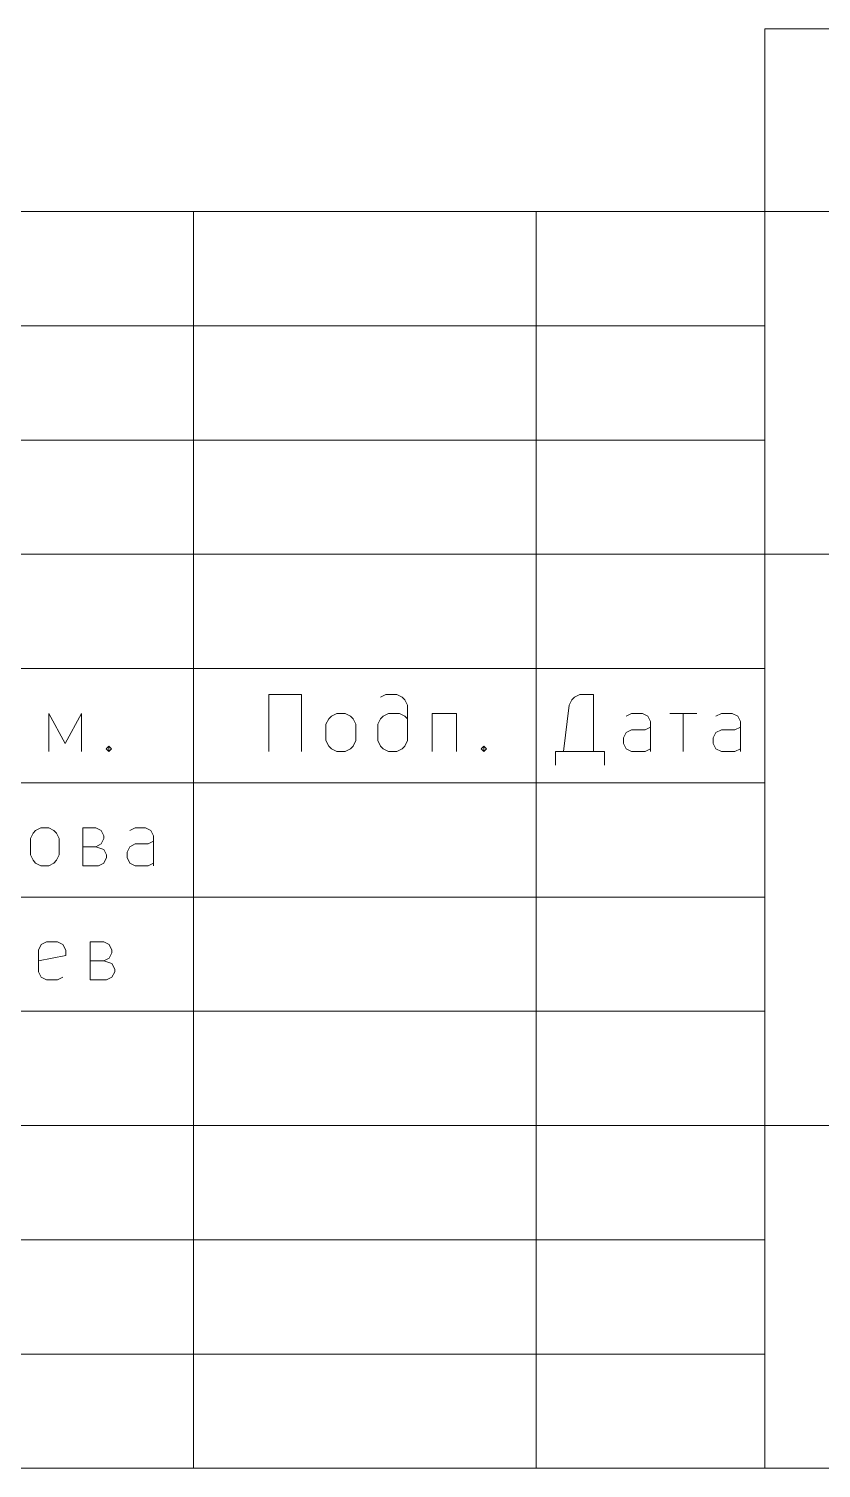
# Model space of a CAD drawing. Header units: millimetres. Extents: x -200 to 200, y -144 to 143.
# Drawn here: x 50.5 to 84.6, y -139.8 to -77.8 of the extents above; entities that cross this region are included whole.
import ezdxf

# ---------------------------------------------------------------- set-up
doc = ezdxf.new("R2010")
doc.units = ezdxf.units.MM
doc.header["$MEASUREMENT"] = 0
doc.layers.add('BLACK', color=7, linetype='Continuous')

msp = doc.modelspace()

# ---------------------------------------------------------------- linework, layer by layer
at = {"layer": 'BLACK', "lineweight": 9}
for points in [[(82.1517, -77.8171), (82.1517, -77.8171), (200.2692, -77.8171), (200.2692, -77.8171)], [(82.1517, -85.6918), (82.1517, -85.6918), (82.1517, -77.8171), (82.1517, -77.8171)], [(18.1724, -85.6918), (18.1724, -85.6918), (200.2692, -85.6918), (200.2692, -85.6918)], [(57.5451, -85.6918), (57.5451, -85.6918), (57.5451, -139.8277), (57.5451, -139.8277)], [(72.3085, -85.6918), (72.3085, -85.6918), (72.3085, -139.8277), (72.3085, -139.8277)], [(82.1517, -85.6918), (82.1517, -85.6918), (82.1517, -139.8277), (82.1517, -139.8277)], [(18.1724, -90.6133), (18.1724, -90.6133), (82.1517, -90.6133), (82.1517, -90.6133)], [(18.1724, -95.535), (18.1724, -95.535), (82.1517, -95.535), (82.1517, -95.535)], [(18.1724, -100.4565), (18.1724, -100.4565), (82.1517, -100.4565), (82.1517, -100.4565)], [(82.1517, -100.4565), (82.1517, -100.4565), (200.2692, -100.4565), (200.2692, -100.4565)], [(18.1724, -105.3781), (18.1724, -105.3781), (82.1517, -105.3781), (82.1517, -105.3781)], [(60.7903, -108.9509), (60.7903, -108.9509), (60.7903, -106.4906), (60.7903, -106.4906)], [(60.7903, -106.4906), (60.7903, -106.4906), (62.198, -106.4906), (62.198, -106.4906)], [(62.198, -106.4906), (62.198, -106.4906), (62.198, -108.9509), (62.198, -108.9509)], [(65.8307, -106.4906), (65.8307, -106.4906), (65.5957, -106.6081), (65.5957, -106.6081)], [(66.2982, -106.4906), (66.2982, -106.4906), (65.8307, -106.4906), (65.8307, -106.4906)], [(66.5331, -106.6081), (66.5331, -106.6081), (66.2982, -106.4906), (66.2982, -106.4906)], [(66.6506, -106.7256), (66.6506, -106.7256), (66.5331, -106.6081), (66.5331, -106.6081)], [(73.9511, -106.6081), (73.9511, -106.6081), (73.8336, -106.7256), (73.8336, -106.7256)], [(74.1837, -106.4906), (74.1837, -106.4906), (73.9511, -106.6081), (73.9511, -106.6081)], [(74.7712, -106.4906), (74.7712, -106.4906), (74.1837, -106.4906), (74.1837, -106.4906)], [(74.7712, -108.9509), (74.7712, -108.9509), (74.7712, -106.4906), (74.7712, -106.4906)], [(66.7656, -106.9606), (66.7656, -106.9606), (66.6506, -106.7256), (66.6506, -106.7256)], [(66.7656, -108.4833), (66.7656, -108.4833), (66.7656, -106.9606), (66.7656, -106.9606)], [(73.7161, -106.9606), (73.7161, -106.9606), (73.4811, -108.9509), (73.4811, -108.9509)], [(73.8336, -106.7256), (73.8336, -106.7256), (73.7161, -106.9606), (73.7161, -106.9606)], [(51.3221, -108.9509), (51.3221, -108.9509), (51.3221, -107.3107), (51.3221, -107.3107)], [(51.3221, -107.3107), (51.3221, -107.3107), (52.0247, -108.6008), (52.0247, -108.6008)], [(52.0247, -108.6008), (52.0247, -108.6008), (52.7298, -107.3107), (52.7298, -107.3107)], [(52.7298, -107.3107), (52.7298, -107.3107), (52.7298, -108.9509), (52.7298, -108.9509)], [(63.2504, -107.7807), (63.2504, -107.7807), (63.3679, -107.5457), (63.3679, -107.5457)], [(63.2504, -108.4833), (63.2504, -108.4833), (63.2504, -107.7807), (63.2504, -107.7807)], [(63.3679, -107.5457), (63.3679, -107.5457), (63.4854, -107.4282), (63.4854, -107.4282)], [(63.4854, -107.4282), (63.4854, -107.4282), (63.7205, -107.3107), (63.7205, -107.3107)], [(63.7205, -107.3107), (63.7205, -107.3107), (64.0705, -107.3107), (64.0705, -107.3107)], [(64.0705, -107.3107), (64.0705, -107.3107), (64.3055, -107.4282), (64.3055, -107.4282)], [(64.3055, -107.4282), (64.3055, -107.4282), (64.423, -107.5457), (64.423, -107.5457)], [(64.423, -107.5457), (64.423, -107.5457), (64.5406, -107.7807), (64.5406, -107.7807)], [(64.5406, -107.7807), (64.5406, -107.7807), (64.5406, -108.4833), (64.5406, -108.4833)], [(65.5957, -107.5457), (65.5957, -107.5457), (65.4782, -107.7807), (65.4782, -107.7807)], [(65.4782, -107.7807), (65.4782, -107.7807), (65.4782, -108.4833), (65.4782, -108.4833)], [(65.7132, -107.4282), (65.7132, -107.4282), (65.5957, -107.5457), (65.5957, -107.5457)], [(65.9457, -107.3107), (65.9457, -107.3107), (65.7132, -107.4282), (65.7132, -107.4282)], [(66.4156, -107.3107), (66.4156, -107.3107), (65.9457, -107.3107), (65.9457, -107.3107)], [(66.6506, -107.4282), (66.6506, -107.4282), (66.4156, -107.3107), (66.4156, -107.3107)], [(66.7656, -107.5457), (66.7656, -107.5457), (66.6506, -107.4282), (66.6506, -107.4282)], [(67.8207, -108.9509), (67.8207, -108.9509), (67.8207, -107.3107), (67.8207, -107.3107)], [(67.8207, -107.3107), (67.8207, -107.3107), (68.8758, -107.3107), (68.8758, -107.3107)], [(68.8758, -107.3107), (68.8758, -107.3107), (68.8758, -108.9509), (68.8758, -108.9509)], [(76.4112, -107.3107), (76.4112, -107.3107), (76.1764, -107.4282), (76.1764, -107.4282)], [(76.8788, -107.3107), (76.8788, -107.3107), (76.4112, -107.3107), (76.4112, -107.3107)], [(77.1138, -107.4282), (77.1138, -107.4282), (76.8788, -107.3107), (76.8788, -107.3107)], [(76.9963, -108.0133), (76.9963, -108.0133), (77.2313, -107.8982), (77.2313, -107.8982)], [(77.2313, -107.6632), (77.2313, -107.6632), (77.1138, -107.4282), (77.1138, -107.4282)], [(77.2313, -108.9509), (77.2313, -108.9509), (77.2313, -107.6632), (77.2313, -107.6632)], [(78.0514, -107.3107), (78.0514, -107.3107), (79.224, -107.3107), (79.224, -107.3107)], [(78.6365, -107.3107), (78.6365, -107.3107), (78.6365, -108.9509), (78.6365, -108.9509)], [(80.2765, -107.3107), (80.2765, -107.3107), (80.0441, -107.4282), (80.0441, -107.4282)], [(80.7465, -107.3107), (80.7465, -107.3107), (80.2765, -107.3107), (80.2765, -107.3107)], [(80.9815, -107.4282), (80.9815, -107.4282), (80.7465, -107.3107), (80.7465, -107.3107)], [(80.864, -108.0133), (80.864, -108.0133), (81.099, -107.8982), (81.099, -107.8982)], [(81.099, -107.6632), (81.099, -107.6632), (80.9815, -107.4282), (80.9815, -107.4282)], [(81.099, -108.9509), (81.099, -108.9509), (81.099, -107.6632), (81.099, -107.6632)], [(63.3679, -108.7183), (63.3679, -108.7183), (63.2504, -108.4833), (63.2504, -108.4833)], [(64.5406, -108.4833), (64.5406, -108.4833), (64.423, -108.7183), (64.423, -108.7183)], [(65.4782, -108.4833), (65.4782, -108.4833), (65.5957, -108.7183), (65.5957, -108.7183)], [(66.6506, -108.7183), (66.6506, -108.7183), (66.7656, -108.4833), (66.7656, -108.4833)], [(76.0589, -108.3658), (76.0589, -108.3658), (76.1764, -108.1308), (76.1764, -108.1308)], [(76.0589, -108.6008), (76.0589, -108.6008), (76.0589, -108.3658), (76.0589, -108.3658)], [(76.1764, -108.1308), (76.1764, -108.1308), (76.4112, -108.0133), (76.4112, -108.0133)], [(76.4112, -108.0133), (76.4112, -108.0133), (76.9963, -108.0133), (76.9963, -108.0133)], [(79.9266, -108.3658), (79.9266, -108.3658), (80.0441, -108.1308), (80.0441, -108.1308)], [(79.9266, -108.6008), (79.9266, -108.6008), (79.9266, -108.3658), (79.9266, -108.3658)], [(80.0441, -108.1308), (80.0441, -108.1308), (80.2765, -108.0133), (80.2765, -108.0133)], [(80.2765, -108.0133), (80.2765, -108.0133), (80.864, -108.0133), (80.864, -108.0133)], [(53.7824, -108.8358), (53.7824, -108.8358), (53.8999, -108.7183), (53.8999, -108.7183)], [(53.8999, -108.9509), (53.8999, -108.9509), (53.7824, -108.8358), (53.7824, -108.8358)], [(53.8999, -108.7183), (53.8999, -108.7183), (54.0174, -108.8358), (54.0174, -108.8358)], [(53.8999, -108.7183), (53.8999, -108.7183), (53.8999, -108.9509), (53.8999, -108.9509)], [(54.0174, -108.8358), (54.0174, -108.8358), (53.8999, -108.9509), (53.8999, -108.9509)], [(63.4854, -108.8358), (63.4854, -108.8358), (63.3679, -108.7183), (63.3679, -108.7183)], [(63.7205, -108.9509), (63.7205, -108.9509), (63.4854, -108.8358), (63.4854, -108.8358)], [(64.0705, -108.9509), (64.0705, -108.9509), (63.7205, -108.9509), (63.7205, -108.9509)], [(64.3055, -108.8358), (64.3055, -108.8358), (64.0705, -108.9509), (64.0705, -108.9509)], [(64.423, -108.7183), (64.423, -108.7183), (64.3055, -108.8358), (64.3055, -108.8358)], [(65.5957, -108.7183), (65.5957, -108.7183), (65.7132, -108.8358), (65.7132, -108.8358)], [(65.7132, -108.8358), (65.7132, -108.8358), (65.9457, -108.9509), (65.9457, -108.9509)], [(65.9457, -108.9509), (65.9457, -108.9509), (66.2982, -108.9509), (66.2982, -108.9509)], [(66.2982, -108.9509), (66.2982, -108.9509), (66.5331, -108.8358), (66.5331, -108.8358)], [(66.5331, -108.8358), (66.5331, -108.8358), (66.6506, -108.7183), (66.6506, -108.7183)], [(69.931, -108.8358), (69.931, -108.8358), (70.0485, -108.7183), (70.0485, -108.7183)], [(70.0485, -108.9509), (70.0485, -108.9509), (69.931, -108.8358), (69.931, -108.8358)], [(70.0485, -108.7183), (70.0485, -108.7183), (70.166, -108.8358), (70.166, -108.8358)], [(70.0485, -108.7183), (70.0485, -108.7183), (70.0485, -108.9509), (70.0485, -108.9509)], [(70.166, -108.8358), (70.166, -108.8358), (70.0485, -108.9509), (70.0485, -108.9509)], [(75.2388, -108.9509), (75.2388, -108.9509), (73.1285, -108.9509), (73.1285, -108.9509)], [(73.1285, -108.9509), (73.1285, -108.9509), (73.1285, -109.5382), (73.1285, -109.5382)], [(75.2388, -109.5382), (75.2388, -109.5382), (75.2388, -108.9509), (75.2388, -108.9509)], [(76.1764, -108.8358), (76.1764, -108.8358), (76.0589, -108.6008), (76.0589, -108.6008)], [(76.4112, -108.9509), (76.4112, -108.9509), (76.1764, -108.8358), (76.1764, -108.8358)], [(76.9963, -108.9509), (76.9963, -108.9509), (76.4112, -108.9509), (76.4112, -108.9509)], [(77.2313, -108.8358), (77.2313, -108.8358), (76.9963, -108.9509), (76.9963, -108.9509)], [(80.0441, -108.8358), (80.0441, -108.8358), (79.9266, -108.6008), (79.9266, -108.6008)], [(80.2765, -108.9509), (80.2765, -108.9509), (80.0441, -108.8358), (80.0441, -108.8358)], [(80.864, -108.9509), (80.864, -108.9509), (80.2765, -108.9509), (80.2765, -108.9509)], [(81.099, -108.8358), (81.099, -108.8358), (80.864, -108.9509), (80.864, -108.9509)], [(18.1724, -110.2984), (18.1724, -110.2984), (82.1517, -110.2984), (82.1517, -110.2984)], [(50.7472, -112.351), (50.7472, -112.351), (50.9721, -112.2335), (50.9721, -112.2335)], [(50.9721, -112.2335), (50.9721, -112.2335), (51.3122, -112.2335), (51.3122, -112.2335)], [(51.3122, -112.2335), (51.3122, -112.2335), (51.5371, -112.351), (51.5371, -112.351)], [(52.7773, -113.8735), (52.7773, -113.8735), (52.7773, -112.2335), (52.7773, -112.2335)], [(52.7773, -112.2335), (52.7773, -112.2335), (53.3423, -112.2335), (53.3423, -112.2335)], [(53.3423, -112.2335), (53.3423, -112.2335), (53.5674, -112.351), (53.5674, -112.351)], [(55.0325, -112.2335), (55.0325, -112.2335), (54.8074, -112.351), (54.8074, -112.351)], [(55.485, -112.2335), (55.485, -112.2335), (55.0325, -112.2335), (55.0325, -112.2335)], [(55.7099, -112.351), (55.7099, -112.351), (55.485, -112.2335), (55.485, -112.2335)], [(50.5221, -112.7011), (50.5221, -112.7011), (50.6346, -112.4686), (50.6346, -112.4686)], [(50.5221, -113.4035), (50.5221, -113.4035), (50.5221, -112.7011), (50.5221, -112.7011)], [(50.6346, -112.4686), (50.6346, -112.4686), (50.7472, -112.351), (50.7472, -112.351)], [(51.5371, -112.351), (51.5371, -112.351), (51.6497, -112.4686), (51.6497, -112.4686)], [(51.6497, -112.4686), (51.6497, -112.4686), (51.7622, -112.7011), (51.7622, -112.7011)], [(51.7622, -112.7011), (51.7622, -112.7011), (51.7622, -113.4035), (51.7622, -113.4035)], [(53.5674, -112.351), (53.5674, -112.351), (53.6798, -112.5836), (53.6798, -112.5836)], [(53.6798, -112.7011), (53.6798, -112.7011), (53.5674, -112.9361), (53.5674, -112.9361)], [(53.6798, -112.5836), (53.6798, -112.5836), (53.6798, -112.7011), (53.6798, -112.7011)], [(55.5975, -112.9361), (55.5975, -112.9361), (55.8225, -112.8186), (55.8225, -112.8186)], [(55.8225, -112.5836), (55.8225, -112.5836), (55.7099, -112.351), (55.7099, -112.351)], [(55.8225, -113.8735), (55.8225, -113.8735), (55.8225, -112.5836), (55.8225, -112.5836)], [(50.6346, -113.6385), (50.6346, -113.6385), (50.5221, -113.4035), (50.5221, -113.4035)], [(51.7622, -113.4035), (51.7622, -113.4035), (51.6497, -113.6385), (51.6497, -113.6385)], [(53.3423, -113.0536), (53.3423, -113.0536), (52.7773, -113.0536), (52.7773, -113.0536)], [(53.5674, -112.9361), (53.5674, -112.9361), (53.3423, -113.0536), (53.3423, -113.0536)], [(53.3423, -113.0536), (53.3423, -113.0536), (53.6798, -113.1711), (53.6798, -113.1711)], [(53.6798, -113.1711), (53.6798, -113.1711), (53.7923, -113.4035), (53.7923, -113.4035)], [(53.7923, -113.4035), (53.7923, -113.4035), (53.7923, -113.521), (53.7923, -113.521)], [(54.6949, -113.2887), (54.6949, -113.2887), (54.8074, -113.0536), (54.8074, -113.0536)], [(54.6949, -113.521), (54.6949, -113.521), (54.6949, -113.2887), (54.6949, -113.2887)], [(54.8074, -113.0536), (54.8074, -113.0536), (55.0325, -112.9361), (55.0325, -112.9361)], [(55.0325, -112.9361), (55.0325, -112.9361), (55.5975, -112.9361), (55.5975, -112.9361)], [(50.7472, -113.756), (50.7472, -113.756), (50.6346, -113.6385), (50.6346, -113.6385)], [(50.9721, -113.8735), (50.9721, -113.8735), (50.7472, -113.756), (50.7472, -113.756)], [(51.3122, -113.8735), (51.3122, -113.8735), (50.9721, -113.8735), (50.9721, -113.8735)], [(51.5371, -113.756), (51.5371, -113.756), (51.3122, -113.8735), (51.3122, -113.8735)], [(51.6497, -113.6385), (51.6497, -113.6385), (51.5371, -113.756), (51.5371, -113.756)], [(53.4549, -113.8735), (53.4549, -113.8735), (52.7773, -113.8735), (52.7773, -113.8735)], [(53.6798, -113.756), (53.6798, -113.756), (53.4549, -113.8735), (53.4549, -113.8735)], [(53.7923, -113.521), (53.7923, -113.521), (53.6798, -113.756), (53.6798, -113.756)], [(54.8074, -113.756), (54.8074, -113.756), (54.6949, -113.521), (54.6949, -113.521)], [(55.0325, -113.8735), (55.0325, -113.8735), (54.8074, -113.756), (54.8074, -113.756)], [(55.5975, -113.8735), (55.5975, -113.8735), (55.0325, -113.8735), (55.0325, -113.8735)], [(55.8225, -113.756), (55.8225, -113.756), (55.5975, -113.8735), (55.5975, -113.8735)], [(18.1724, -115.2213), (18.1724, -115.2213), (82.1517, -115.2213), (82.1517, -115.2213)], [(50.9896, -117.2712), (50.9896, -117.2712), (51.2222, -117.1539), (51.2222, -117.1539)], [(51.2222, -117.1539), (51.2222, -117.1539), (51.6922, -117.1539), (51.6922, -117.1539)], [(51.6922, -117.1539), (51.6922, -117.1539), (51.9248, -117.2712), (51.9248, -117.2712)], [(53.0974, -118.7939), (53.0974, -118.7939), (53.0974, -117.1539), (53.0974, -117.1539)], [(53.0974, -117.1539), (53.0974, -117.1539), (53.6849, -117.1539), (53.6849, -117.1539)], [(53.6849, -117.1539), (53.6849, -117.1539), (53.9173, -117.2712), (53.9173, -117.2712)], [(50.8721, -117.5063), (50.8721, -117.5063), (50.9896, -117.2712), (50.9896, -117.2712)], [(50.8721, -118.4439), (50.8721, -118.4439), (50.8721, -117.5063), (50.8721, -117.5063)], [(52.0423, -117.7413), (52.0423, -117.7413), (50.8721, -117.9738), (50.8721, -117.9738)], [(51.9248, -117.2712), (51.9248, -117.2712), (52.0423, -117.5063), (52.0423, -117.5063)], [(52.0423, -117.5063), (52.0423, -117.5063), (52.0423, -117.7413), (52.0423, -117.7413)], [(53.9173, -117.2712), (53.9173, -117.2712), (54.0348, -117.5063), (54.0348, -117.5063)], [(54.0348, -117.6238), (54.0348, -117.6238), (53.9173, -117.8588), (53.9173, -117.8588)], [(54.0348, -117.5063), (54.0348, -117.5063), (54.0348, -117.6238), (54.0348, -117.6238)], [(53.6849, -117.9738), (53.6849, -117.9738), (53.0974, -117.9738), (53.0974, -117.9738)], [(53.9173, -117.8588), (53.9173, -117.8588), (53.6849, -117.9738), (53.6849, -117.9738)], [(53.6849, -117.9738), (53.6849, -117.9738), (54.0348, -118.0913), (54.0348, -118.0913)], [(54.0348, -118.0913), (54.0348, -118.0913), (54.1523, -118.3263), (54.1523, -118.3263)], [(54.1523, -118.3263), (54.1523, -118.3263), (54.1523, -118.4439), (54.1523, -118.4439)], [(50.9896, -118.6789), (50.9896, -118.6789), (50.8721, -118.4439), (50.8721, -118.4439)], [(51.2222, -118.7939), (51.2222, -118.7939), (50.9896, -118.6789), (50.9896, -118.6789)], [(51.6922, -118.7939), (51.6922, -118.7939), (51.2222, -118.7939), (51.2222, -118.7939)], [(51.9248, -118.6789), (51.9248, -118.6789), (51.6922, -118.7939), (51.6922, -118.7939)], [(53.7998, -118.7939), (53.7998, -118.7939), (53.0974, -118.7939), (53.0974, -118.7939)], [(54.0348, -118.6789), (54.0348, -118.6789), (53.7998, -118.7939), (53.7998, -118.7939)], [(54.1523, -118.4439), (54.1523, -118.4439), (54.0348, -118.6789), (54.0348, -118.6789)], [(18.1724, -120.1415), (18.1724, -120.1415), (82.1517, -120.1415), (82.1517, -120.1415)], [(18.1724, -125.0643), (18.1724, -125.0643), (82.1517, -125.0643), (82.1517, -125.0643)], [(82.1517, -125.0643), (82.1517, -125.0643), (200.2692, -125.0643), (200.2692, -125.0643)], [(18.1724, -129.9847), (18.1724, -129.9847), (82.1517, -129.9847), (82.1517, -129.9847)], [(18.1724, -134.9075), (18.1724, -134.9075), (82.1517, -134.9075), (82.1517, -134.9075)], [(200.2692, -139.8277), (200.2692, -139.8277), (-188.5231, -139.8277), (-188.5231, -139.8277)]]:
    msp.add_open_spline(points, degree=3, dxfattribs=at)

doc.saveas('drawing.dxf')
